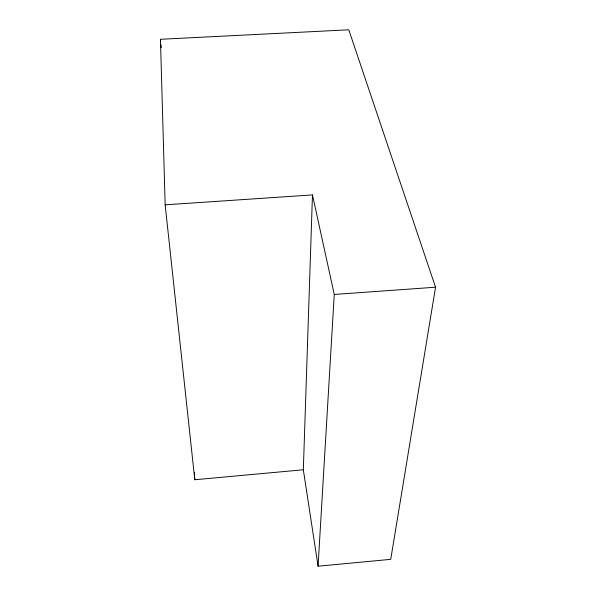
<?xml version="1.0" encoding="UTF-8"?>
<svg xmlns="http://www.w3.org/2000/svg" width="596" height="596" viewBox="0 0 596 596"><rect width="100%" height="100%" fill="white"/><g stroke="black" fill="none" stroke-linecap="round" stroke-linejoin="round"><path stroke-width="0.89" d="M303.334 469.775L312.468 194.914L165.159 204.838L160.451 39.291L348.772 29.8L435.549 287.212L390.738 559.353L318.07 566.2L303.334 469.775L194.795 479.743L165.159 204.838M318.07 566.2L334.259 294.454L312.468 194.914M334.259 294.454L435.549 287.212M160.451 39.291L160.629 41.139M160.987 44.842L161.255 47.613M194.43 472.323L194.609 476.033M194.706 477.888L194.795 479.743"/></g></svg>
